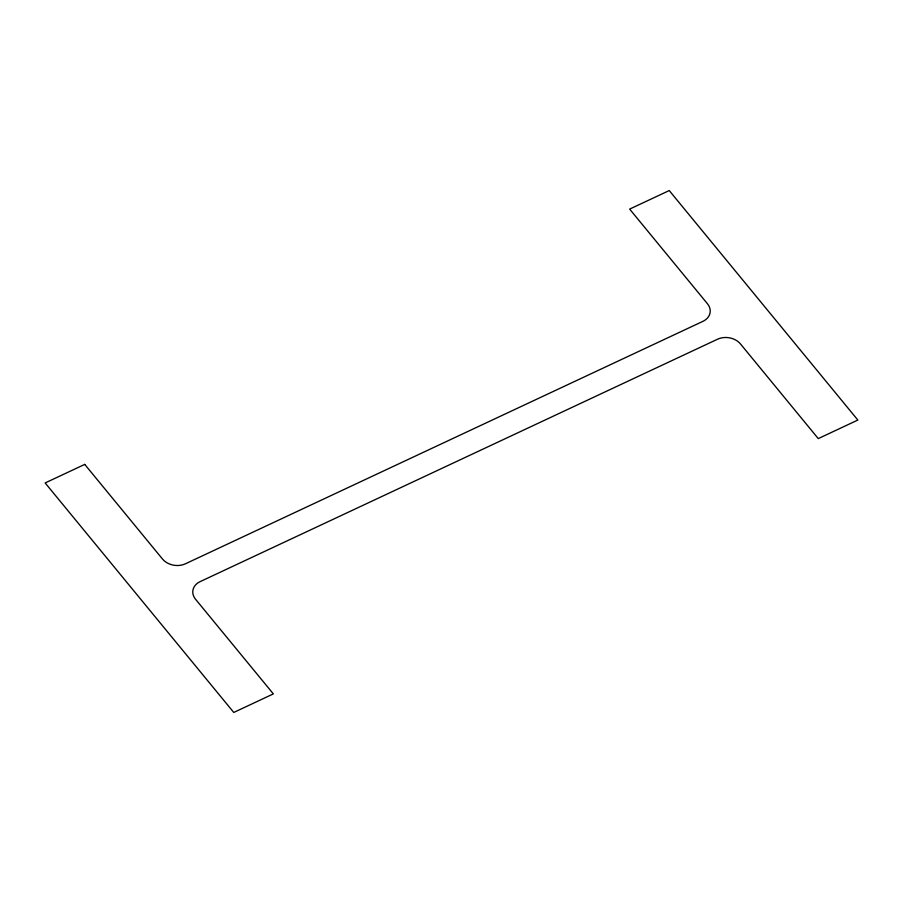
<?xml version="1.0" encoding="UTF-8"?>
<svg xmlns="http://www.w3.org/2000/svg" width="903" height="903" viewBox="0 0 903 903"><rect width="100%" height="100%" fill="white"/><g stroke="black" fill="none" stroke-linecap="round" stroke-linejoin="round"><path stroke-width="1.35" d="M84.735 464.402L45.15 482.947L233.764 712.444L273.349 693.899L195.567 599.276A16.57 12.823 7.8 0 1 200.082 581.656L717.58 339.201A16.57 12.823 7.8 0 1 740.494 343.964L818.265 438.598L857.85 420.053L669.236 190.556L629.651 209.101L707.433 303.724A16.57 12.823 7.8 0 1 702.918 321.344L185.42 563.799A16.57 12.823 7.8 0 1 162.506 559.036L84.735 464.402"/></g></svg>
